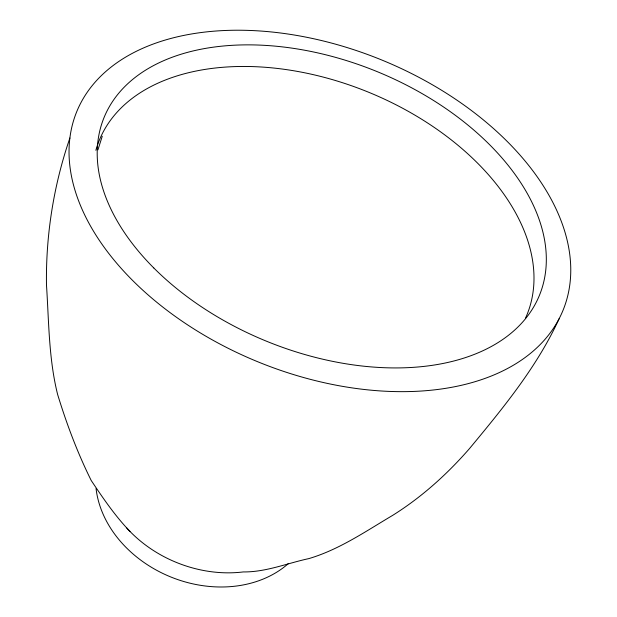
<?xml version="1.0" encoding="UTF-8"?>
<svg xmlns="http://www.w3.org/2000/svg" width="617" height="617" viewBox="0 0 617 617"><rect width="100%" height="100%" fill="white"/><g stroke="black" fill="none" stroke-linecap="round" stroke-linejoin="round"><path stroke-width="0.93" d="M69.891 138C53.687 185.162 45.735 235.069 46.476 284.931C48.92 321.534 48.666 358.624 57.612 394.433C66.628 423.925 77.511 452.917 91.247 480.55C103.085 498.243 115.171 516.043 129.971 531.414M97.933 149.846L102.252 136.241M559.087 318.781A262.641 163.119 22.2 0 1 134.791 282.601A262.641 163.119 22.2 0 1 265.834 31.436A262.641 163.119 22.2 0 1 559.087 318.781C537.037 366.884 503.171 407.937 469.66 448.389C447.209 474.188 421.65 497.233 392.605 515.403C365.58 531.391 339.281 549.6 308.855 558.601C287.09 563.275 265.842 572.214 243.291 571.928A113.759 90.498 22.2 0 1 126.678 527.897M288.139 563.768A111.939 90.097 22.2 0 1 172.39 577.612A111.939 90.097 22.2 0 1 96.051 488.525M95.866 150.301A230.951 146.206 22.2 0 1 363.12 90.043A230.951 146.206 22.2 0 1 525.615 317.932M153.756 267.932A235.139 145.705 22.2 0 0 534.808 304.968A235.139 145.705 22.2 0 0 276.724 46.283A235.139 145.705 22.2 0 0 153.756 267.932"/></g></svg>
